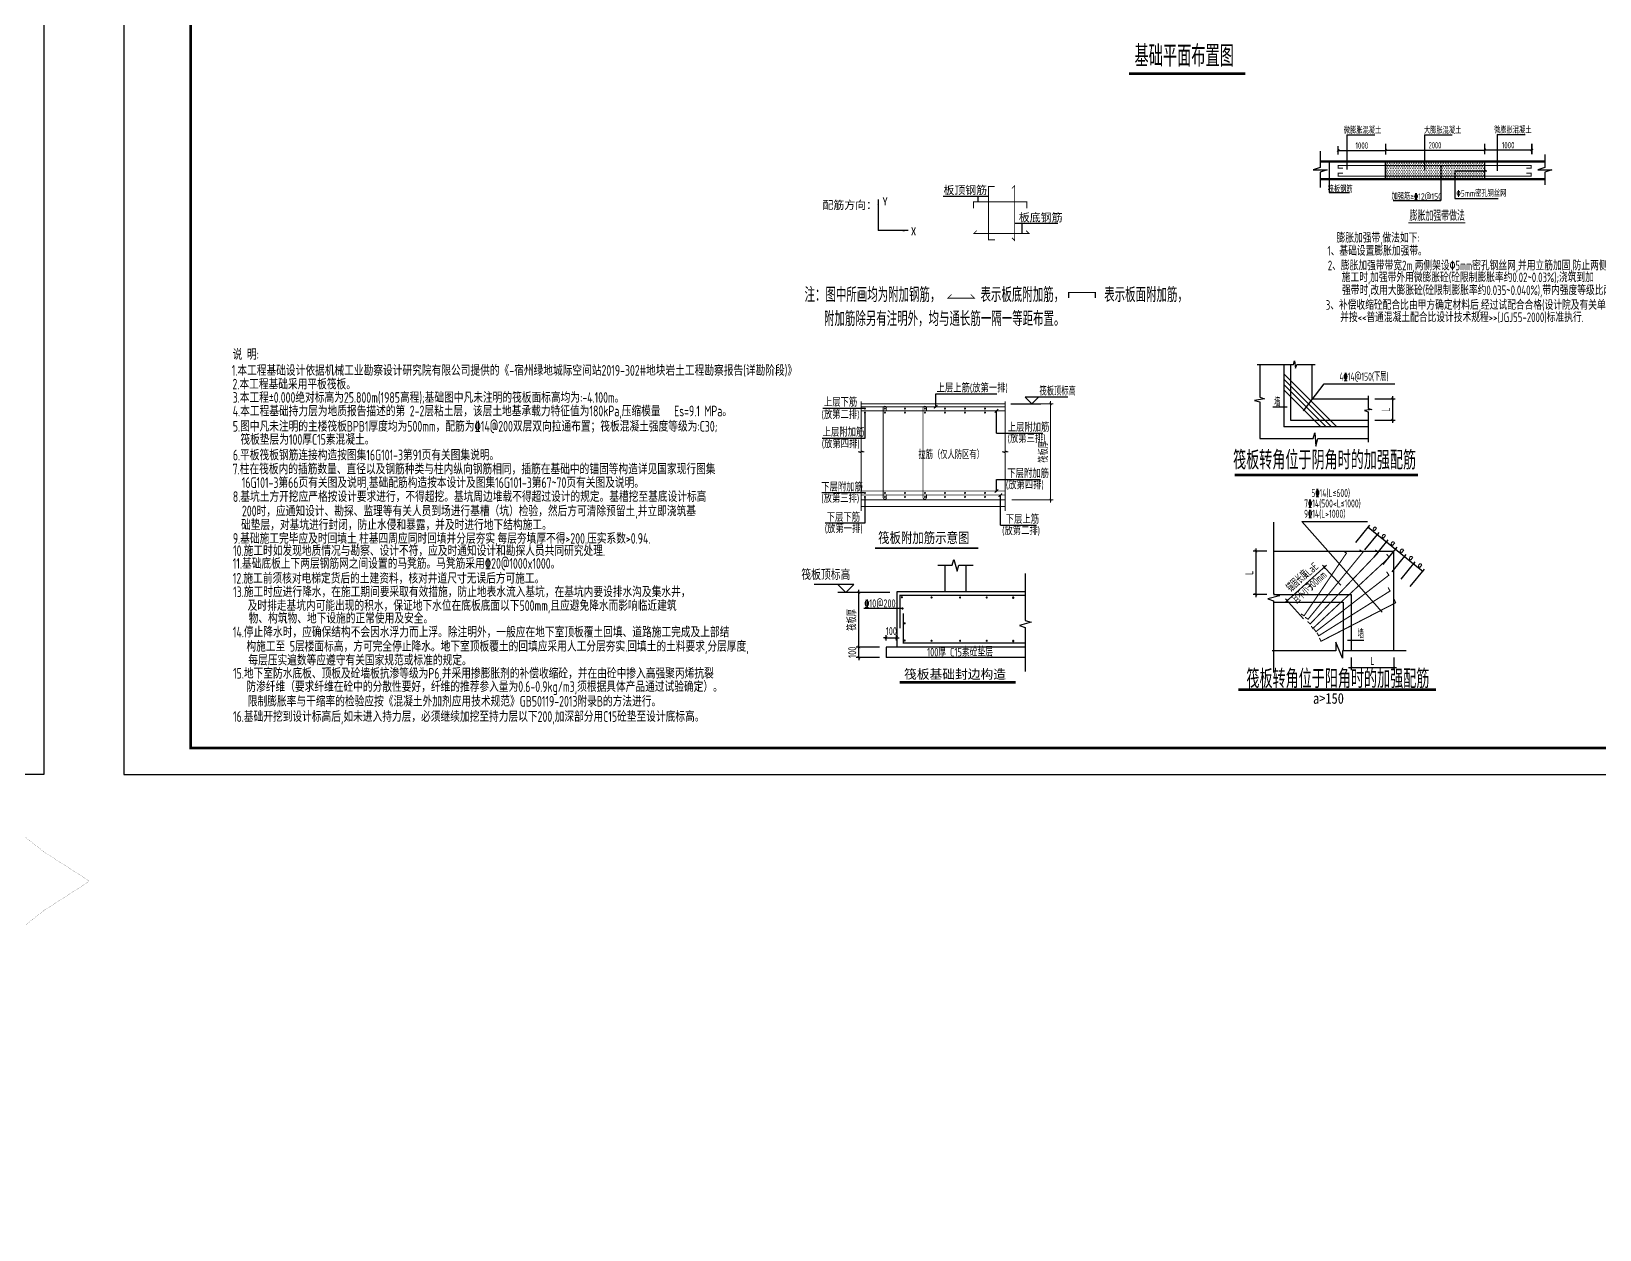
# Model space of a CAD drawing. Extents: x -1058961 to 23600, y -449123 to 2751847.
# Drawn here: x -550172 to -491385, y -29371 to 15528 of the extents above; entities that cross this region are included whole.
import ezdxf
from ezdxf.enums import TextEntityAlignment as Align

# ---------------------------------------------------------------- set-up
doc = ezdxf.new("R2010")
doc.units = 0
doc.header["$LTSCALE"] = 1000
for name, pattern in [('__DASH', [0.35, 0.25, -0.1]), ('DASHED2', [0.375, 0.25, -0.125]), ('ExampleIndex0$0${ Cable   Tele }', [0])]:
    doc.linetypes.add(name, pattern=pattern)
doc.layers.get('0').update_dxf_attribs({"linetype": 'CONTINUOUS'})
doc.layers.get('DEFPOINTS').update_dxf_attribs({"linetype": 'CONTINUOUS'})
for name, color, linetype in [('-TK', 7, 'CONTINUOUS'), ('C-SHET-TTLB', 11, 'CONTINUOUS'), ('DIM', 2, 'CONTINUOUS'), ('DWALL', 255, 'DASHED2'), ('GJ', 5, 'CONTINUOUS'), ('GJS', 1, 'CONTINUOUS'), ('GRE', 3, 'CONTINUOUS'), ('PUB_DIM', 3, 'CONTINUOUS'), ('PUB_TEXT', 2, 'CONTINUOUS'), ('REIN', 6, 'CONTINUOUS'), ('S-FON-TEXT', 7, 'CONTINUOUS'), ('sectmarks', 213, 'CONTINUOUS'), ('S基础-筏板底筋-Raft_b_rein', 1, 'CONTINUOUS'), ('TEXT', 2, 'CONTINUOUS'), ('THIN', 7, 'CONTINUOUS'), ('WALL', 5, 'CONTINUOUS'), ('WALL_BR', 52, 'CONTINUOUS'), ('Z-BASE-DIM', 81, 'CONTINUOUS'), ('Z-DETAIL-TOPC', 7, 'CONTINUOUS'), ('尺寸线及数字', 43, 'CONTINUOUS'), ('支座钢筋', 1, 'CONTINUOUS'), ('详图1', 122, 'CONTINUOUS'), ('说明文字', 7, 'CONTINUOUS'), ('钢筋', 6, 'CONTINUOUS')]:
    doc.layers.add(name, color=color, linetype=linetype)
for name, color, linetype, lineweight in [('LVTRY', 1, 'CONTINUOUS', 13), ('图名', 7, 'CONTINUOUS', 25), ('填充', 251, 'CONTINUOUS', 5)]:
    doc.layers.add(name, color=color, linetype=linetype, lineweight=lineweight)
doc.layers.add('审图修改', color=2, linetype='CONTINUOUS', plot=False)
doc.styles.add('-宋体', font='', dxfattribs={"width": 0.7, "height": 300, "bigfont": '宋体.TTF'})
doc.styles.add('_HZTXT', font='txt.shx', dxfattribs={"width": 0.8, "bigfont": 'HZTXT.shx'})
doc.styles.add('HZ-H', font='simhei.ttf', dxfattribs={"width": 0.9})
doc.styles.add('Scadi-HZ', font='tssdeng.shx', dxfattribs={"width": 0.7, "height": 300, "bigfont": 'hztxt.shx'})
doc.styles.add('TSSD_DIMENSION', font='Tssdeng.shx', dxfattribs={"width": 0.7, "bigfont": 'tssdchn.shx'})
doc.styles.add('TSSD_REIN', font='tssdeng.shx', dxfattribs={"width": 0.7, "height": 300, "bigfont": 'tssdchn.shx'})
doc.styles.add('图名下的说明', font='tssdeng.shx', dxfattribs={"width": 0.75, "height": 550, "bigfont": 'tssdchn.shx'})
doc.styles.add('黑体', font='simhei.ttf')
doc.styles.get('-宋体').set_extended_font_data('SimSun')
doc.dimstyles.get("Standard").update_dxf_attribs({"dimtxt": 0.18, "dimasz": 0.18, "dimexe": 0.18, "dimexo": 0.0625, "dimgap": 0.09, "dimtad": 0, "dimtih": 1, "dimtoh": 1, "dimdec": 4, "dimzin": 0, "dimdsep": 46, "dimtxsty": 'Standard', "dimcen": 0.09, "dimadec": 0, "dimazin": 0, "dimtfac": 1, "dimtdec": 4, "dimtofl": 0, "dimtmove": 0, "dimatfit": 3, "dimfxl": 0, "dimtolj": 1, "dimtzin": 0, "dimarcsym": 0})
doc.dimstyles.new('SY1', dxfattribs={"dimtxt": 200, "dimasz": 100, "dimexe": 150, "dimexo": 200, "dimgap": 60, "dimtad": 1, "dimdec": 0, "dimzin": 0, "dimdsep": 46, "dimtxsty": '_HZTXT', "dimcen": 3, "dimclrt": 7, "dimadec": 0, "dimazin": 0, "dimtfac": 1, "dimtdec": 0, "dimtix": 1, "dimtmove": 0, "dimatfit": 3, "dimfxl": 0, "dimtolj": 1, "dimtzin": 0, "dimarcsym": 0})
doc.dimstyles.new('TSSD_100_100', dxfattribs={"dimtxt": 300, "dimasz": 100, "dimexe": 100, "dimexo": 250, "dimgap": 100, "dimtad": 1, "dimdec": 0, "dimzin": 0, "dimdsep": 46, "dimtxsty": 'TSSD_DIMENSION', "dimblk": 'ARCHTICK', "dimcen": 0, "dimdle": 100, "dimclrt": 7, "dimadec": 0, "dimazin": 0, "dimtfac": 1, "dimtdec": 0, "dimtix": 1, "dimtmove": 2, "dimatfit": 3, "dimldrblk": 'ARCHTICK', "dimfxl": 0, "dimtolj": 1, "dimtzin": 0, "dimarcsym": 0})
doc.dimstyles.new('TSSD_100_30', dxfattribs={"dimtxt": 300, "dimasz": 100, "dimexe": 100, "dimexo": 250, "dimgap": 100, "dimtad": 1, "dimdec": 0, "dimlfac": 0.333, "dimzin": 0, "dimdsep": 46, "dimtxsty": 'TSSD_DIMENSION', "dimblk": 'ARCHTICK', "dimcen": 0, "dimdle": 100, "dimclrt": 7, "dimadec": 0, "dimazin": 0, "dimtfac": 1, "dimtdec": 0, "dimtix": 1, "dimtmove": 2, "dimatfit": 3, "dimfxl": 0, "dimtolj": 1, "dimtzin": 0, "dimarcsym": 0})

# ---------------------------------------------------------------- blocks, each defined once
blk = doc.blocks.new('_ArchTick')
at = {"color": 0, "linetype": 'ByBlock', "const_width": 0.15}
blk.add_lwpolyline([(-0.5, -0.5), (0.5, 0.5)], dxfattribs=at)
blk = doc.blocks.new('*D584')
at = {"layer": 'DEFPOINTS', "color": 0}
for p in [(114823, -28153), (116531, -28153), (114823, -31753)]:
    blk.add_point(p, dxfattribs=at)
at = {"layer": 'DIM', "color": 0, "lineweight": -2}
for p, q in [((115073, -28153), (116631, -28153)), ((116531, -31853), (116531, -28053)), ((115073, -31753), (116631, -31753))]:
    blk.add_line(p, q, dxfattribs=at)
at = {"layer": 'DIM', "color": 0, "lineweight": -2, "xscale": 100, "yscale": 100, "zscale": 100}
for p, rotation in [((116531, -28153), 90), ((116531, -31753), 270)]:
    blk.add_blockref('_ArchTick', p, dxfattribs=dict(at, rotation=rotation))
at = {"layer": 'DIM', "color": 7, "insert": (116281, -29953), "char_height": 300, "attachment_point": 5, "rotation": 90, "style": 'TSSD_DIMENSION'}
blk.add_mtext('\\A1;筏板厚', dxfattribs=at)
blk = doc.blocks.new('*D637')
at = {"layer": 'DEFPOINTS', "color": 0}
for p in [(-519152, -5502), (-517736, -5502), (-518135, -7542)]:
    blk.add_point(p, dxfattribs=at)
at = {"layer": 'DIM', "color": 0, "lineweight": -2}
for p, q in [((-517986, -5502), (-519252, -5502)), ((-519152, -7642), (-519152, -5402)), ((-518385, -7542), (-519252, -7542))]:
    blk.add_line(p, q, dxfattribs=at)
at = {"layer": 'DIM', "color": 0, "lineweight": -2, "xscale": 100, "yscale": 100, "zscale": 100}
for p, rotation in [((-519152, -5502), 90), ((-519152, -7542), 270)]:
    blk.add_blockref('_ArchTick', p, dxfattribs=dict(at, rotation=rotation))
at = {"layer": 'DIM', "color": 7, "insert": (-519402, -6522), "char_height": 300, "attachment_point": 5, "rotation": 90, "style": 'TSSD_DIMENSION'}
blk.add_mtext('\\A1;筏板厚', dxfattribs=at)
blk = doc.blocks.new('*D638')
at = {"layer": 'DEFPOINTS', "color": 0}
for p in [(-518135, -7542), (-517736, -7196), (-517736, -7542)]:
    blk.add_point(p, dxfattribs=at)
at = {"layer": 'DIM', "color": 0, "lineweight": -2}
for p, q in [((-518135, -7196), (-518235, -7196)), ((-518135, -7292), (-518135, -7096)), ((-518135, -7196), (-517736, -7196)), ((-517736, -7292), (-517736, -7096)), ((-517736, -7196), (-517636, -7196))]:
    blk.add_line(p, q, dxfattribs=at)
at = {"layer": 'DIM', "color": 0, "lineweight": -2, "xscale": 100, "yscale": 100, "zscale": 100}
blk.add_blockref('_ArchTick', (-518135, -7196), dxfattribs=at)
at = {"layer": 'DIM', "color": 0, "lineweight": -2, "xscale": 100, "yscale": 100, "zscale": 100, "rotation": 180}
blk.add_blockref('_ArchTick', (-517736, -7196), dxfattribs=at)
at = {"layer": 'DIM', "color": 7, "insert": (-517935, -6946), "char_height": 300, "attachment_point": 5, "style": 'TSSD_DIMENSION'}
blk.add_mtext('\\A1;100', dxfattribs=at)
blk = doc.blocks.new('*D639')
at = {"layer": 'DEFPOINTS', "color": 0}
for p in [(-519152, -7542), (-518135, -7542), (-518135, -7931)]:
    blk.add_point(p, dxfattribs=at)
at = {"layer": 'DIM', "color": 0, "lineweight": -2}
for p, q in [((-518385, -7542), (-519252, -7542)), ((-519152, -7542), (-519152, -7442)), ((-519152, -7931), (-519152, -7542)), ((-518385, -7931), (-519252, -7931)), ((-519152, -7931), (-519152, -8031))]:
    blk.add_line(p, q, dxfattribs=at)
at = {"layer": 'DIM', "color": 0, "lineweight": -2, "xscale": 100, "yscale": 100, "zscale": 100}
for p, rotation in [((-519152, -7542), 270), ((-519152, -7931), 90)]:
    blk.add_blockref('_ArchTick', p, dxfattribs=dict(at, rotation=rotation))
at = {"layer": 'DIM', "color": 7, "insert": (-519402, -7736), "char_height": 300, "attachment_point": 5, "rotation": 90, "style": 'TSSD_DIMENSION'}
blk.add_mtext('\\A1;100', dxfattribs=at)
blk = doc.blocks.new('*D640')
at = {"color": 0, "lineweight": -2}
for p, q in [((-498821, -5001), (-498295, -4350)), ((-498482, -5276), (-497955, -4625)), ((-498358, -4428), (-498018, -4703))]:
    blk.add_line(p, q, dxfattribs=at)
at = {"layer": 'DEFPOINTS', "color": 0}
for p in [(-498018, -4703), (-498905, -5105), (-498565, -5380)]:
    blk.add_point(p, dxfattribs=at)
at = {"color": 0, "lineweight": -2, "xscale": 66.66667000390589, "yscale": 66.66667000390589, "zscale": 66.66667000390589}
for p, rotation in [((-498358, -4428), 141.0409580458454), ((-498018, -4703), 321.0409580458455)]:
    blk.add_blockref('_ArchTick', p, dxfattribs=dict(at, rotation=rotation))
at = {"color": 7, "insert": (-498100, -4456), "char_height": 200, "attachment_point": 5, "rotation": 321.04096, "style": '_HZTXT'}
blk.add_mtext('\\A1;a', dxfattribs=at)
blk = doc.blocks.new('ArchTick')
at = {"color": 0, "linetype": 'ByBlock', "lineweight": -2, "const_width": 0.075}
blk.add_lwpolyline([(-0.25, -0.25), (0.25, 0.25)], dxfattribs=at)
blk = doc.blocks.new('*D641')
at = {"color": 0, "lineweight": -2}
for p, q in [((-500521, -3627), (-499995, -2976)), ((-500181, -3902), (-499655, -3251)), ((-500058, -3054), (-499718, -3328))]:
    blk.add_line(p, q, dxfattribs=at)
at = {"layer": 'DEFPOINTS', "color": 0}
for p in [(-499718, -3328), (-500605, -3730), (-500265, -4005)]:
    blk.add_point(p, dxfattribs=at)
at = {"color": 0, "lineweight": -2, "xscale": 66.66667000390589, "yscale": 66.66667000390589, "zscale": 66.66667000390589}
for p, rotation in [((-500058, -3054), 141.0409580461524), ((-499718, -3328), 321.0409580461525)]:
    blk.add_blockref('_ArchTick', p, dxfattribs=dict(at, rotation=rotation))
at = {"color": 7, "insert": (-499800, -3082), "char_height": 200, "attachment_point": 5, "rotation": 321.04096, "style": '_HZTXT'}
blk.add_mtext('\\A1;a', dxfattribs=at)
blk = doc.blocks.new('*D642')
at = {"color": 0, "lineweight": -2}
for p, q in [((-499841, -4176), (-499315, -3526)), ((-499501, -4451), (-498975, -3800)), ((-499378, -3603), (-499038, -3878))]:
    blk.add_line(p, q, dxfattribs=at)
at = {"layer": 'DEFPOINTS', "color": 0}
for p in [(-499038, -3878), (-499925, -4280), (-499585, -4555)]:
    blk.add_point(p, dxfattribs=at)
at = {"color": 0, "lineweight": -2, "xscale": 66.66667000390589, "yscale": 66.66667000390589, "zscale": 66.66667000390589}
for p, rotation in [((-499378, -3603), 141.0409580456808), ((-499038, -3878), 321.0409580456808)]:
    blk.add_blockref('_ArchTick', p, dxfattribs=dict(at, rotation=rotation))
at = {"color": 7, "insert": (-499120, -3632), "char_height": 200, "attachment_point": 5, "rotation": 321.04096, "style": '_HZTXT'}
blk.add_mtext('\\A1;a', dxfattribs=at)
blk = doc.blocks.new('*D643')
at = {"color": 0, "lineweight": -2}
for p, q in [((-500181, -3902), (-499655, -3251)), ((-499841, -4176), (-499315, -3526)), ((-499718, -3328), (-499378, -3603))]:
    blk.add_line(p, q, dxfattribs=at)
at = {"layer": 'DEFPOINTS', "color": 0}
for p in [(-500265, -4005), (-499378, -3603), (-499925, -4280)]:
    blk.add_point(p, dxfattribs=at)
at = {"color": 0, "lineweight": -2, "xscale": 66.66667000390589, "yscale": 66.66667000390589, "zscale": 66.66667000390589}
for p, rotation in [((-499718, -3328), 141.0409580454909), ((-499378, -3603), 321.0409580454909)]:
    blk.add_blockref('_ArchTick', p, dxfattribs=dict(at, rotation=rotation))
at = {"color": 7, "insert": (-499460, -3357), "char_height": 200, "attachment_point": 5, "rotation": 321.04096, "style": '_HZTXT'}
blk.add_mtext('\\A1;a', dxfattribs=at)
blk = doc.blocks.new('*D644')
at = {"color": 0, "lineweight": -2}
for p, q in [((-499161, -4726), (-498635, -4075)), ((-498821, -5001), (-498295, -4350)), ((-498698, -4153), (-498358, -4428))]:
    blk.add_line(p, q, dxfattribs=at)
at = {"layer": 'DEFPOINTS', "color": 0}
for p in [(-498358, -4428), (-499245, -4830), (-498905, -5105)]:
    blk.add_point(p, dxfattribs=at)
at = {"color": 0, "lineweight": -2, "xscale": 66.66667000390589, "yscale": 66.66667000390589, "zscale": 66.66667000390589}
for p, rotation in [((-498698, -4153), 141.040958045703), ((-498358, -4428), 321.040958045703)]:
    blk.add_blockref('_ArchTick', p, dxfattribs=dict(at, rotation=rotation))
at = {"color": 7, "insert": (-498440, -4182), "char_height": 200, "attachment_point": 5, "rotation": 321.04096, "style": '_HZTXT'}
blk.add_mtext('\\A1;a', dxfattribs=at)
blk = doc.blocks.new('*D645')
at = {"color": 0, "lineweight": -2}
for p, q in [((-499501, -4451), (-498975, -3800)), ((-499161, -4726), (-498635, -4075)), ((-499038, -3878), (-498698, -4153))]:
    blk.add_line(p, q, dxfattribs=at)
at = {"layer": 'DEFPOINTS', "color": 0}
for p in [(-499585, -4555), (-498698, -4153), (-499245, -4830)]:
    blk.add_point(p, dxfattribs=at)
at = {"color": 0, "lineweight": -2, "xscale": 66.66667000390589, "yscale": 66.66667000390589, "zscale": 66.66667000390589}
for p, rotation in [((-499038, -3878), 141.0409580460101), ((-498698, -4153), 321.0409580460101)]:
    blk.add_blockref('_ArchTick', p, dxfattribs=dict(at, rotation=rotation))
at = {"color": 7, "insert": (-498780, -3907), "char_height": 200, "attachment_point": 5, "rotation": 321.04096, "style": '_HZTXT'}
blk.add_mtext('\\A1;a', dxfattribs=at)
blk = doc.blocks.new('*D646')
at = {"layer": 'DEFPOINTS', "color": 0}
for p in [(-500699, -7681), (-499102, -7681), (-499102, -8309)]:
    blk.add_point(p, dxfattribs=at)
at = {"layer": 'DIM', "color": 0, "lineweight": -2}
for p, q in [((-500699, -7931), (-500699, -8409)), ((-499102, -7931), (-499102, -8409)), ((-500799, -8309), (-499002, -8309))]:
    blk.add_line(p, q, dxfattribs=at)
at = {"layer": 'DIM', "color": 0, "lineweight": -2, "xscale": 100, "yscale": 100, "zscale": 100, "rotation": 180}
blk.add_blockref('_ArchTick', (-500699, -8309), dxfattribs=at)
at = {"layer": 'DIM', "color": 0, "lineweight": -2, "xscale": 100, "yscale": 100, "zscale": 100}
blk.add_blockref('_ArchTick', (-499102, -8309), dxfattribs=at)
at = {"layer": 'DIM', "color": 7, "lineweight": -2, "insert": (-499901, -8059), "char_height": 300, "attachment_point": 5, "style": 'TSSD_DIMENSION'}
blk.add_mtext('\\A1;L', dxfattribs=at)
blk = doc.blocks.new('*D647')
at = {"layer": 'DEFPOINTS', "color": 0}
for p in [(-503605, -3946), (-504270, -5570), (-503605, -5570)]:
    blk.add_point(p, dxfattribs=at)
at = {"layer": 'DIM', "color": 0, "lineweight": -2}
for p, q in [((-503855, -3946), (-504370, -3946)), ((-504270, -3846), (-504270, -5670)), ((-503855, -5570), (-504370, -5570))]:
    blk.add_line(p, q, dxfattribs=at)
at = {"layer": 'DIM', "color": 0, "lineweight": -2, "xscale": 100, "yscale": 100, "zscale": 100}
for p, rotation in [((-504270, -3946), 90), ((-504270, -5570), 270)]:
    blk.add_blockref('_ArchTick', p, dxfattribs=dict(at, rotation=rotation))
at = {"layer": 'DIM', "color": 7, "lineweight": -2, "insert": (-504520, -4758), "char_height": 300, "attachment_point": 5, "rotation": 90, "style": 'TSSD_DIMENSION'}
blk.add_mtext('\\A1;L', dxfattribs=at)
blk = doc.blocks.new('*D648')
at = {"layer": 'DEFPOINTS', "color": 0}
for p in [(-500063, 1755), (-500063, 955, -1000), (-499155, 955)]:
    blk.add_point(p, dxfattribs=at)
at = {"layer": 'DIM', "color": 0, "lineweight": -2}
for p, q in [((-499155, 1855), (-499155, 855)), ((-499813, 1755), (-499055, 1755)), ((-499813, 955), (-499055, 955))]:
    blk.add_line(p, q, dxfattribs=at)
at = {"layer": 'DIM', "color": 0, "lineweight": -2, "xscale": 100, "yscale": 100, "zscale": 100}
for p, rotation in [((-499155, 1755), 90), ((-499155, 955), 270)]:
    blk.add_blockref('_ArchTick', p, dxfattribs=dict(at, rotation=rotation))
at = {"layer": 'DIM', "color": 7, "lineweight": -2, "insert": (-499405, 1355), "char_height": 300, "attachment_point": 5, "rotation": 90, "style": 'TSSD_DIMENSION'}
blk.add_mtext('\\A1;L', dxfattribs=at)
blk = doc.blocks.new('*D649')
at = {"layer": 'DEFPOINTS', "color": 0}
for p in [(-501703, -4542), (-500920, -5404), (-502315, -6672)]:
    blk.add_point(p, dxfattribs=at)
at = {"layer": 'DIM', "color": 0, "lineweight": -2}
for p, q in [((-503172, -5878), (-501629, -4475)), ((-501088, -5219), (-501770, -4468)), ((-502484, -6487), (-503166, -5736))]:
    blk.add_line(p, q, dxfattribs=at)
at = {"layer": 'DIM', "color": 0, "lineweight": -2, "xscale": 100, "yscale": 100, "zscale": 100}
for p, rotation in [((-501703, -4542), 42.26455593727036), ((-503098, -5810), 222.2645559372704)]:
    blk.add_blockref('_ArchTick', p, dxfattribs=dict(at, rotation=rotation))
at = {"layer": 'DIM', "color": 7, "lineweight": -2, "insert": (-502237, -4667), "char_height": 300, "attachment_point": 5, "rotation": 42.26456, "style": 'TSSD_DIMENSION'}
blk.add_mtext('\\A1;≥LaE', dxfattribs=at)
blk = doc.blocks.new('A1')
blk.add_lwpolyline([(0, 59400), (0, 0), (84100, 0), (84100, 59400)], close=True)
at = {"const_width": 100}
blk.add_lwpolyline([(2500, 58400), (2500, 1000), (83100, 1000), (83100, 58400)], close=True, dxfattribs=at)
blk = doc.blocks.new('20210311.19473397')
at = {"layer": 'GJ', "linetype": 'ExampleIndex0$0${ Cable   Tele }'}
for p, q in [((7858, 3930), (9473, 3930)), ((8135, 3548), (8135, 3930))]:
    blk.add_line(p, q, dxfattribs=at)
at = {"layer": 'GJ', "color": 2, "linetype": '__DASH', "const_width": 30}
for points in [[(7752, 3386), (7858, 3280), (7858, 5347), (7752, 5240)], [(6432, 3654), (6326, 3548), (8393, 3548), (8287, 3654)], [(5489, 1267), (5348, 1126), (6348, 1126), (6206, 1267)]]:
    blk.add_lwpolyline(points, dxfattribs=at)
at = {"layer": 'REIN'}
for p, q in [((5173, 4952), (6891, 4952)), ((6482, 4733), (6482, 4952))]:
    blk.add_line(p, q, dxfattribs=at)
at = {"layer": 'REIN', "const_width": 40}
for points in [[(7116, 3313), (6872, 3313), (6872, 5313), (7110, 5313)], [(6315, 4489), (6315, 4733), (8315, 4733), (8315, 4495)]]:
    blk.add_lwpolyline(points, dxfattribs=at)
at = {"layer": 'S基础-筏板底筋-Raft_b_rein', "color": 1, "const_width": 40}
blk.add_lwpolyline([(9879, 1133), (9879, 1333), (10879, 1333), (10879, 1133)], dxfattribs=at)
at = {"layer": 'PUB_TEXT', "linetype": 'Continuous', "style": '-宋体'}
for s, p in [('板顶钢筋', (5184, 5023)), ('配筋方向：', (650, 4466)), ('板底钢筋', (8011, 3997))]:
    blk.add_text(s, height=300, dxfattribs=at).set_placement(p)
for s, p in [('Y', (2895, 4909)), ('X', (3962, 3776))]:
    blk.add_text(s, height=300, dxfattribs=at).set_placement(p, align=Align.TOP_LEFT)
at = {"layer": 'S基础-筏板底筋-Raft_b_rein', "color": 0, "style": '图名下的说明', "width": 0.75}
for s, p in [('注：图中所画均为附加钢筋，      表示板底附加筋，      表示板面附加筋，', (-23, 978)), ('附加筋除另有注明外，均与通长筋一隔一等距布置。', (707, 78))]:
    blk.add_text(s, height=550, dxfattribs=at).set_placement(p)
at = {"layer": 'THIN'}
for points in [[(2742, 4826), (2742, 3657)], [(3856, 3657), (2742, 3657)]]:
    blk.add_leader(points, dimstyle='Standard', override={"dimasz": 200}, dxfattribs=at)
blk = doc.blocks.new('BW-5131013', base_point=(107950.9, -33864.5, 0))
at = {"layer": 'REIN', "const_width": 30}
for points in [[(109433.5, -28265.3), (114822.6, -28265.3)], [(109433.5, -28415.3), (114822.6, -28415.3)], [(109433.5, -31422.9), (114822.6, -31422.9)], [(109433.5, -31572.9), (114822.6, -31572.9)]]:
    blk.add_lwpolyline(points, dxfattribs=at)
for points in [[(109546, -28330.5, 1), (109591, -28330.5, 1)], [(109546, -28480.5, 1), (109591, -28480.5, 1)], [(110296, -28330.5, 1), (110341, -28330.5, 1)], [(110296, -28480.5, 1), (110341, -28480.5, 1)], [(111046, -28330.5, 1), (111091, -28330.5, 1)], [(111046, -28480.5, 1), (111091, -28480.5, 1)], [(111796, -28330.5, 1), (111841, -28330.5, 1)], [(111796, -28480.5, 1), (111841, -28480.5, 1)], [(112546, -28330.5, 1), (112591, -28330.5, 1)], [(112546, -28480.5, 1), (112591, -28480.5, 1)], [(113296, -28330.5, 1), (113341, -28330.5, 1)], [(113296, -28480.5, 1), (113341, -28480.5, 1)], [(114046, -28330.5, 1), (114091, -28330.5, 1)], [(114046, -28480.5, 1), (114091, -28480.5, 1)], [(109546, -31490.4, -1), (109591, -31490.4, -1)], [(109546, -31640.4, -1), (109591, -31640.4, -1)], [(110296, -31490.4, -1), (110341, -31490.4, -1)], [(110296, -31640.4, -1), (110341, -31640.4, -1)], [(111046, -31490.4, -1), (111091, -31490.4, -1)], [(111046, -31640.4, -1), (111091, -31640.4, -1)], [(111796, -31490.4, -1), (111841, -31490.4, -1)], [(111796, -31640.4, -1), (111841, -31640.4, -1)], [(112546, -31490.4, -1), (112591, -31490.4, -1)], [(112546, -31640.4, -1), (112591, -31640.4, -1)], [(113296, -31490.4, -1), (113341, -31490.4, -1)], [(113296, -31640.4, -1), (113341, -31640.4, -1)], [(114046, -31490.4, -1), (114091, -31490.4, -1)], [(114046, -31640.4, -1), (114091, -31640.4, -1)]]:
    blk.add_lwpolyline(points, format="xyb", close=True, dxfattribs=at)
for points in [[(110383.5, -28428), (110383.5, -28308, 1), (110253.5, -28308), (110253.5, -31662.9, 1), (110383.5, -31662.9), (110383.5, -31542.9)], [(111878.2, -28428), (111878.2, -28308, 1), (111748.2, -28308), (111748.2, -31662.9, 1), (111878.2, -31662.9), (111878.2, -31542.9)]]:
    blk.add_lwpolyline(points, format="xyb", dxfattribs=at)
at = {"layer": 'sectmarks'}
for p, q in [((112224.8, -27782.3), (114520.6, -27782.3)), ((112224.8, -28265.3), (112224.8, -27782.3)), ((109568.5, -28330.5), (107996.6, -28330.5)), ((109568.5, -28480.5), (109568.5, -29453.8)), ((114502.5, -29253.6), (114502.5, -28415.3)), ((114502.5, -29253.6), (116243, -29253.6)), ((109568.5, -29453.8), (107966.1, -29453.8)), ((114502.5, -30983.4), (116156.2, -30983.4)), ((114502.5, -31425.1), (114502.5, -30983.4)), ((109546.3, -31486.7), (107950.9, -31486.7)), ((109568.5, -31640.4), (109568.5, -32625.6)), ((114648.7, -32700.2), (114648.7, -31575.1)), ((109568.5, -32625.6), (108081.9, -32625.6)), ((114648.7, -32700.2), (116002, -32700.2))]:
    blk.add_line(p, q, dxfattribs=at)
at = {"layer": 'sectmarks', "const_width": 45}
for points in [[(112290.9, -28204.9), (112158.6, -28325.7)], [(114568.7, -28354.9), (114436.4, -28475.7)], [(114568.7, -31361.2), (114436.4, -31482)], [(114714.9, -31513.4), (114582.6, -31634.3)]]:
    blk.add_lwpolyline(points, dxfattribs=at)
at = {"layer": 'TEXT', "color": 2, "const_width": 0.45}
blk.add_lwpolyline([(110253.5, -30209.4), (113613.7, -30209.4)], dxfattribs=at)
at = {"layer": 'WALL_BR', "color": 0, "lineweight": 5}
for p, q in [((109433.5, -28152.8), (114822.6, -28152.8)), ((109433.5, -31752.8), (114822.6, -31752.8)), ((109433.5, -32002.8), (114822.6, -32002.8))]:
    blk.add_line(p, q, dxfattribs=at)
for points in [[(109433.5, -28068.4), (109433.5, -29913.4), (109546, -29952.8), (109321, -29952.8), (109433.5, -29992.2), (109433.5, -32159)], [(114822.6, -32159), (114822.6, -29992.2), (114710.1, -29952.8), (114935.1, -29952.8), (114822.6, -29913.4), (114822.6, -28068.4)]]:
    blk.add_lwpolyline(points, dxfattribs=at)
at = {"layer": 'Z-BASE-DIM'}
blk.add_line((115035.8, -28152.8), (116165.8, -28152.8), dxfattribs=at)
blk.add_lwpolyline([(117176.2, -27902.8), (115574.3, -27902.8), (115824.3, -28152.8), (116074.3, -27902.8)], dxfattribs=at)
at = {"layer": 'Z-DETAIL-TOPC', "color": 6, "const_width": 60}
blk.add_lwpolyline([(109953.8, -33556.8), (113823.5, -33556.8)], dxfattribs=at)
at = {"layer": 'TEXT', "ltscale": 99, "style": 'TSSD_REIN', "width": 0.8}
for s, p in [('上层上筋(放第一排)', (112257, -27721.8)), ('上层下筋', (108033.5, -28253.6)), ('(放第二排)', (107944.8, -28715.4)), ('上层附加筋', (107988.5, -29377.3)), ('上层附加筋', (114924.5, -29193)), ('(放第三排)', (114920, -29612.2)), ('(放第四排)', (107954.3, -29811.3)), ('下层附加筋', (107933, -31434.4)), ('(放第四排)', (114854.5, -31347.4)), ('下层附加筋', (114907.6, -30922.9)), ('(放第三排)', (107936.6, -31856.7)), ('下层下筋', (108139.5, -32565.1)), ('下层上筋', (114851.1, -32639.7)), ('(放第一排)', (108066.9, -32989.4)), ('(放第二排)', (114713.6, -33068.8))]:
    blk.add_text(s, height=300, dxfattribs=at).set_placement(p)
at = {"layer": 'TEXT', "style": 'TSSD_REIN', "width": 0.7}
blk.add_text('筏板顶标高', height=300, dxfattribs=at).set_placement((116111.7, -27836.6))
blk.add_text('拉筋（仅人防区有）', height=300, dxfattribs=at).set_placement((112802.8, -30029.2), align=Align.MIDDLE)
at = {"layer": '图名', "color": 3, "style": '黑体', "width": 0.8}
blk.add_text('筏板附加筋示意图', height=392.09, dxfattribs=at).set_placement((110063.4, -33367.8))
at = {"layer": 'DIM'}
dim = blk.add_linear_dim(base=(116530.9, -28152.8), p1=(114822.6, -31752.8), p2=(114822.6, -28152.8), angle=90, text='筏板厚', dimstyle='TSSD_100_30', dxfattribs=at)
dim.commit()
dim.dimension.update_dxf_attribs({"geometry": '*D584', "text_midpoint": (116280.9, -29952.8)})

msp = doc.modelspace()

# ---------------------------------------------------------------- hatches: boundary and pattern name
h = msp.add_hatch()
h.set_pattern_fill('DOTS', color=2, scale=40, style=0)
h.set_pattern_definition([(0, (-1086574.696, -173563.483), (31.75, 63.5), [0, -63.5])])
h.paths.add_polyline_path([(-499412.54, 10681.5), (-495700.54, 10681.5), (-495700.54, 9974.61), (-499412.54, 9974.61)])

# ---------------------------------------------------------------- linework, layer by layer
for p, q in [((-501863.68, 10678.61), (-493443.59, 10678.61)), ((-499412.54, 10678.61), (-499412.54, 9974.61)), ((-495700.54, 10689.89), (-495700.54, 9985.89)), ((-501863.68, 9974.61), (-493443.59, 9974.61)), ((-502177.87, 3047.38), (-502177.87, 1754.71)), ((-502480.63, 1307.82), (-501715.61, 2316.93)), ((-501715.61, 2316.93), (-499062.75, 2316.93)), ((-503092.97, 1447.7), (-503632.97, 1447.7)), ((-502177.87, 1754.71, -1000), (-500062.91, 1754.71, -1000)), ((-502977.87, 954.71, -1000), (-500062.91, 954.71, -1000)), ((-502543.98, -2838.28), (-500083.23, -2838.28)), ((-499530.68, -6236.21), (-502543.98, -2838.28)), ((-503604.72, -3945.61), (-499102.45, -3945.61)), ((-499102.45, -7680.94, -1000), (-499102.45, -3945.61, -1000)), ((-500836.98, -7283.14), (-500225.08, -7283.14))]:
    msp.add_line(p, q)
at = {"linetype": 'Continuous'}
for p, q in [((-503227.87, 3047.38), (-503227.87, 704.71)), ((-502977.87, 3047.38), (-502977.87, 954.71)), ((-500062.91, 704.71, -1000), (-503227.87, 704.71, -1000)), ((-503615.52, -5569.82), (-500698.94, -5569.82)), ((-503604.72, -5858.57), (-500999.61, -5858.57)), ((-500999.61, -5858.57), (-500999.52, -7298.38)), ((-500698.94, -5569.82), (-500698.94, -7680.94)), ((-500999.52, -7298.38), (-500999.59, -7680.94))]:
    msp.add_line(p, q, dxfattribs=at)
msp.add_lwpolyline([(-499412.54, 10681.5), (-495700.54, 10681.5), (-495700.54, 9974.61), (-499412.54, 9974.61)], close=True)
at = {"layer": 'C-SHET-TTLB'}
msp.add_lwpolyline([(-549702.31, 47080.13), (-549702.31, -12319.87), (-654802.31, -12319.87), (-654802.31, 47080.13)], close=True, dxfattribs=at)
at = {"layer": 'DIM'}
for p, q in [((-504220.1, 3047.38), (-502865.53, 3047.38)), ((-504124.19, 3046.96), (-504124.19, 1822.38)), ((-502865.53, 3047.38), (-502822.9, 3185.81)), ((-502822.9, 3185.81), (-502790.93, 2908.95)), ((-502790.93, 2908.95), (-502737.64, 3047.38)), ((-502737.64, 3047.38), (-502044.93, 3047.38)), ((-504124.19, 1822.38), (-503953.67, 1758.49)), ((-500062.91, 1865.82), (-500062.91, 1396.91)), ((-503953.67, 1758.49), (-504326.67, 1694.6)), ((-504326.67, 1694.6), (-504124.19, 1652.01)), ((-504124.19, 1652.01), (-504124.19, 267.7)), ((-499924.48, 1354.28), (-500201.34, 1322.31)), ((-500201.34, 1322.31), (-500062.91, 1269.03)), ((-500062.91, 1396.91), (-499924.48, 1354.28)), ((-500062.91, 1269.03), (-500062.91, 139.92)), ((-504124.19, 267.7), (-502120.97, 267.7)), ((-502120.97, 267.7), (-502057.03, 480.67)), ((-502057.03, 480.67), (-502025.05, -19.81)), ((-502025.05, -19.81), (-501950.45, 267.7)), ((-501950.45, 267.7), (-500064.15, 267.7)), ((-503604.72, -2859.89), (-503604.72, -5546.71)), ((-503384.72, -5616.71), (-503824.72, -5736.71)), ((-503824.72, -5736.71), (-503604.72, -5806.71)), ((-503604.72, -5546.71), (-503384.72, -5616.71)), ((-503604.72, -5806.71), (-503604.72, -8493.52)), ((-501273.41, -7362.63), (-501273.41, -7680.94)), ((-501023.6, -7953.77), (-501273.41, -7362.63)), ((-501273.41, -7680.94), (-503658, -7680.94)), ((-498639.02, -7680.94), (-501023.6, -7680.94)), ((-501023.6, -7680.94), (-501023.6, -7953.77))]:
    msp.add_line(p, q, dxfattribs=at)
at = {"layer": 'DWALL', "color": 2, "linetype": 'Continuous'}
for p, q in [((-512915.79, -5475.69), (-517735.68, -5475.69)), ((-517735.68, -5475.69), (-517735.68, -7542.05)), ((-517735.68, -5475.69), (-517735.68, -7542.05)), ((-518135.2, -7542.05), (-518135.2, -7930.59)), ((-512915.79, -7542.05), (-518135.2, -7542.05)), ((-512915.79, -7930.59), (-518135.2, -7930.59))]:
    msp.add_line(p, q, dxfattribs=at)
at = {"layer": 'GJS', "const_width": 48}
for points in [[(-512915.79, -5608.11), (-517606.29, -5608.11), (-517606.29, -6839.15)], [(-517488.3, -6274.91), (-517488.3, -7390.99), (-512915.79, -7390.99)]]:
    msp.add_lwpolyline(points, dxfattribs=at)
at = {"layer": 'GRE'}
for points in [[(-501863.68, 11045.49), (-501863.68, 10422.5), (-502127.68, 10334.5), (-501599.68, 10334.5), (-501863.68, 10246.5), (-501863.68, 9674.75)], [(-493443.59, 10915.58), (-493443.59, 10426.38), (-493707.59, 10338.38), (-493179.59, 10338.38), (-493443.59, 10250.38), (-493443.59, 9778.28)]]:
    msp.add_lwpolyline(points, dxfattribs=at)
at = {"layer": 'LVTRY', "const_width": 100}
for points in [[(-505070.67, -1098.66), (-498192.82, -1098.66)], [(-517619.35, -8869.17), (-513280.57, -8869.17)], [(-504931.52, -9135.38), (-497514.24, -9135.38)]]:
    msp.add_lwpolyline(points, dxfattribs=at)
at = {"layer": 'PUB_DIM'}
for p, q in [((-515912.14, -5475.69), (-515912.14, -4477.61)), ((-515148.02, -4477.61), (-515148.02, -5475.69))]:
    msp.add_line(p, q, dxfattribs=at)
at = {"layer": 'PUB_TEXT', "color": 7, "const_width": 100}
msp.add_lwpolyline([(-509029.49, 13947.13), (-504666.3, 13947.13)], dxfattribs=at)
at = {"layer": 'S-FON-TEXT', "const_width": 40}
msp.add_lwpolyline([(-498555.06, 8355.18), (-496418.91, 8355.18)], dxfattribs=at)
at = {"layer": 'THIN'}
for p, q in [((-519943.61, -5202.07), (-520832.08, -5202.07)), ((-519643.61, -5502.07), (-519943.61, -5202.07)), ((-519343.61, -5202.07), (-519943.61, -5202.07)), ((-519643.61, -5502.07), (-519343.61, -5202.07)), ((-519251.95, -5502.07), (-519943.61, -5502.07)), ((-517517.5, -6097.63), (-518963.1, -6097.63))]:
    msp.add_line(p, q, dxfattribs=at)
for points in [[(-516192.14, -4477.61), (-515660.08, -4477.61), (-515590.08, -4257.61), (-515470.08, -4697.61), (-515400.08, -4477.61), (-514868.02, -4477.61)], [(-512915.79, -4788.62), (-512915.79, -6545.37), (-512695.79, -6615.37), (-513135.79, -6735.37), (-512915.79, -6805.37), (-512915.79, -8459.3)]]:
    msp.add_lwpolyline(points, dxfattribs=at)
at = {"layer": 'WALL', "color": 7}
for p, q in [((-501187.14, 10914.22), (-501187.14, 11228.63)), ((-500857.59, 11654.63), (-499812.22, 11654.63)), ((-500857.59, 11654.63), (-500857.59, 10346.92)), ((-499412.54, 11308.14), (-499412.54, 10916.65)), ((-497952.01, 11654.63), (-496906.64, 11654.63)), ((-497952.01, 11654.63), (-497952.01, 10322.95)), ((-495700.54, 11319.41), (-495700.54, 10927.93)), ((-495225.18, 11665.91), (-494179.81, 11665.91)), ((-495225.18, 11665.91), (-495225.18, 10298.83)), ((-493925.94, 10925.5), (-493925.94, 11319.41)), ((-493925.94, 11319.41), (-493925.94, 10927.93)), ((-501519.53, 10629.66), (-501519.53, 9492.55)), ((-501187.14, 11068.33), (-499412.54, 11068.33)), ((-499412.54, 11079.6), (-495700.54, 11079.6)), ((-493925.94, 11079.6), (-495700.54, 11079.6)), ((-497339.6, 10506.9), (-497339.6, 9195.22)), ((-495615.2, 10285.96), (-496817.4, 10285.96)), ((-496817.4, 10285.96), (-496817.4, 9268.44)), ((-501519.53, 9492.55), (-500758.61, 9492.55)), ((-499124.71, 9195.22), (-497339.6, 9195.22)), ((-496817.4, 9268.44), (-495185.91, 9268.44))]:
    msp.add_line(p, q, dxfattribs=at)
at = {"layer": 'WALL', "color": 7, "const_width": 39.6}
for points in [[(-501231.14, 11024.33), (-501143.14, 11112.33)], [(-499456.54, 11035.6), (-499368.54, 11123.6)], [(-495744.54, 11046.88), (-495656.54, 11134.88)], [(-493969.94, 11035.6), (-493881.94, 11123.6)]]:
    msp.add_lwpolyline(points, dxfattribs=at)
at = {"layer": 'WALL', "const_width": 39.75}
for points in [[(-517538.31, -5694.69, -1), (-517538.31, -5654.44, -1)], [(-516428.01, -5704.62, -1), (-516428.01, -5664.37, -1)], [(-515359.6, -5704.62, -1), (-515359.6, -5664.37, -1)], [(-514359.6, -5704.62, -1), (-514359.6, -5664.37, -1)], [(-513367.81, -5720.74, -1), (-513367.81, -5680.49, -1)], [(-513366.99, -5703.22, -1), (-513366.99, -5662.97, -1)], [(-517497.38, -6097.63, -1), (-517537.63, -6097.63, -1)], [(-517414.84, -6651.98, -1), (-517455.09, -6651.98, -1)], [(-517414.84, -7297.72, -1), (-517455.09, -7297.72, -1)], [(-516428.01, -7327.36, -1), (-516428.01, -7287.11, -1)], [(-515359.6, -7327.36, -1), (-515359.6, -7287.11, -1)], [(-514359.6, -7327.36, -1), (-514359.6, -7287.11, -1)], [(-513367.81, -7343.48, -1), (-513367.81, -7303.23, -1)], [(-513366.99, -7325.96, -1), (-513366.99, -7285.71, -1)]]:
    msp.add_lwpolyline(points, format="xyb", close=True, dxfattribs=at)
at = {"layer": '审图修改', "const_width": 5}
msp.add_lwpolyline([(-437864.62, -309992.02, -0.57735027), (-474574.27, -309992.02, -0.57735027), (-511283.92, -309992.02, -0.57735027), (-547993.57, -309992.02, -0.57735027), (-547993.57, -273282.37, -0.57735027), (-547993.57, -236572.72, -0.57735027), (-547993.57, -199863.07, -0.57735027), (-547993.57, -163153.42, -0.57735027), (-547993.57, -126443.77, -0.57735027), (-547993.57, -89734.12, -0.57735027), (-547993.57, -53024.47, -0.57735027), (-547993.57, -16314.83, -0.57735027), (-547993.57, 20394.82, -0.57735027), (-547993.57, 57104.47, -0.57735027), (-547993.57, 57104.47, -0.57735027)], format="xyb", dxfattribs=at)
at = {"layer": '尺寸线及数字', "const_width": 39.6}
msp.add_lwpolyline([(-495744.54, 10253.23), (-495656.54, 10341.23)], dxfattribs=at)
at = {"layer": '支座钢筋', "const_width": 39.6}
for points in [[(-493443.59, 10629.66), (-501863.68, 10629.66)], [(-493443.59, 10017.13), (-501863.68, 10017.13)], [(-501005.85, 10401.3), (-501181.85, 10401.3), (-501181.85, 10506.9), (-493954.59, 10506.9), (-493954.59, 10401.3), (-494130.59, 10401.3)], [(-501005.85, 10209.82), (-501181.85, 10209.82), (-501181.85, 10104.23), (-493954.59, 10104.23), (-493954.59, 10209.82), (-494130.59, 10209.82)]]:
    msp.add_lwpolyline(points, dxfattribs=at)
at = {"layer": '钢筋', "const_width": 45}
for points in [[(-503227.87, 2704.71), (-501227.87, 704.71)], [(-503227.87, 2504.71), (-501427.87, 704.71)], [(-503227.87, 2304.71), (-501627.87, 704.71)], [(-503227.87, 2104.71), (-501827.87, 704.71)]]:
    msp.add_lwpolyline(points, dxfattribs=at)
at = {"layer": '钢筋', "linetype": 'ByBlock', "const_width": 40}
for points in [[(-501004.8, -3939.06), (-500873.68, -4020.72), (-502463.15, -6368.4), (-502581.15, -6300.79)], [(-500382.37, -3896.88), (-500256.68, -3986.66), (-502314.15, -6499.4), (-502427.64, -6424.47)], [(-499794, -3895.7), (-499683.38, -4003.5), (-502233.75, -6674.9), (-502334.57, -6583.62)], [(-499370.57, -4060.32), (-499269.75, -4177.35), (-502135.39, -6844.91), (-502196.88, -6754.65)], [(-499371.11, -4720.21), (-499284.77, -4848.29), (-502019.23, -6963.77), (-502099.33, -6853.87)], [(-499315.9, -5307.39), (-499241.81, -5442.92), (-501914.57, -7119.29), (-501984.14, -7002.44)], [(-499093.4, -5742.06), (-499031, -5883.36), (-501827.6, -7324.54), (-501887.07, -7202.24)]]:
    msp.add_lwpolyline(points, dxfattribs=at)

# ---------------------------------------------------------------- block references
at = {"layer": '-TK'}
msp.add_blockref('A1', (-546702.31, -12319.87), dxfattribs=at)
at = {"layer": 'PUB_DIM', "color": 0}
msp.add_blockref('20210311.19473397', (-521167, 4406.18), dxfattribs=at)
at = {"layer": '填充'}
msp.add_blockref('BW-5131013', (-520545.23, -4139.52, 0), dxfattribs=at)

# ---------------------------------------------------------------- texts
at = {"layer": 'PUB_TEXT', "color": 7, "style": 'TSSD_REIN', "width": 0.7}
msp.add_text('基础平面布置图', height=800, dxfattribs=at).set_placement((-508819.91, 14207.13))
at = {"layer": 'PUB_TEXT', "style": 'Scadi-HZ', "width": 0.7}
for s, p in [('筏板转角位于阴角时的加强配筋', (-505125.34, -887.6)), ('筏板转角位于阳角时的加强配筋', (-504626.8, -9083.55))]:
    msp.add_text(s, height=700, dxfattribs=at).set_placement(p)
at = {"layer": 'S-FON-TEXT', "style": 'TSSD_REIN', "width": 0.739318}
msp.add_text('膨胀加强带做法 ', height=400, dxfattribs=at).set_placement((-498511.13, 8425.4), (-496292.01, 8425.4), align=Align.FIT)
at = {"layer": 'S-FON-TEXT', "style": 'TSSD_REIN', "width": 0.7}
for s, p in [('膨胀加强带,做法如下: ', (-501246.18, 7610.1)), ('1、基础设置膨胀加强带。', (-501587.91, 7124.75)), (' 2、膨胀加强带带宽2m,两侧架设\x825mm密孔钢丝网,并用立筋加固,防止两侧砼流入加强带内. ', (-501728.1, 6576.13, -220000)), ('施工时,加强带外用微膨胀砼(砼限制膨胀率约0.02~0.03%%%);浇筑到加', (-501051.17, 6130.78)), ('强带时,改用大膨胀砼(砼限制膨胀率约0.035~0.040%%%),带内强度等级比两侧高5MPa.', (-501042.25, 5647.6)), ('3、补偿收缩砼配合比由甲方确定材料后,经过试配合合格(设计院及有关单位确认)后方可使用,', (-501653.29, 5095.79)), ('并按<<普通混凝土配合比设计技术规程>>(JGJ55-2000)标准执行.', (-501111.49, 4635.34))]:
    msp.add_text(s, height=360, dxfattribs=at).set_placement(p)
at = {"layer": 'TEXT', "color": 3, "style": 'TSSD_DIMENSION', "width": 0.7}
for s, p in [('说 明:', (-542625.68, 3224.43)), ('说 明:', (-542625.68, 3224.43)), ('1.本工程基础设计依据机械工业勘察设计研究院有限公司提供的《-宿州绿地城际空间站2019-302#地块岩土工程勘察报告(详勘阶段)》', (-542662.04, 2624.19)), ('2.本工程基础采用平板筏板。', (-542633.72, 2109.67)), ('4.本工程基础持力层为地质报告描述的第 2-2层粘土层，该层土地基承载力特征值为180kPa,压缩模量   Es=9.1 MPa。', (-542624.75, 1103.85)), ('6.平板筏板钢筋连接构造按图集16G101-3第91页有关图集说明。', (-542619.64, -545.02)), ('7.柱在筏板内的插筋数量、直径以及钢筋种类与柱内纵向钢筋相同，插筋在基础中的锚固等构造详见国家现行图集', (-542627.76, -1069.37)), ('16G101-3第66页有关图及说明,基础配筋构造按本设计及图集16G101-3第67~70页有关图及说明。', (-542284.24, -1578.89)), ('8.基坑土方开挖应严格按设计要求进行，不得超挖。基坑周边堆载不得超过设计的规定。基槽挖至基底设计标高', (-542619.89, -2104.21)), ('200时，应通知设计、勘探、监理等有关人员到场进行基槽（坑）检验，然后方可清除预留土,并立即浇筑基', (-542278.45, -2644.36)), ('础垫层，对基坑进行封闭，防止水侵和暴露，并及时进行地下结构施工。', (-542312.38, -3161.08)), ('9.基础施工完毕应及时回填土,柱基四周应同时回填并分层夯实,每层夯填厚不得>200.压实系数>0.94.', (-542619.89, -3672.62)), ('10.施工时如发现地质情况与勘察、设计不符，应及时通知设计和勘探人员共同研究处理.', (-542611.24, -4130.91)), ('11.基础底板上下两层钢筋网之间设置的马凳筋。马凳筋采用%%13220@1000x1000。', (-542622.31, -4610.59)), ('12.施工前须核对电梯定货后的土建资料，核对井道尺寸无误后方可施工。', (-542621.27, -5165.63)), ('13.施工时应进行降水，在施工期间要采取有效措施，防止地表水流入基坑，在基坑内要设排水沟及集水井，', (-542608.63, -5672.29)), ('及时排走基坑内可能出现的积水，保证地下水位在底板底面以下500mm,且应避免降水而影响临近建筑', (-542064.27, -6186.91)), ('物、构筑物、地下设施的正常使用及安全。', (-542026.36, -6661.18)), ('14.停止降水时，应确保结构不会因水浮力而上浮。除注明外，一般应在地下室顶板覆土回填、道路施工完成及上部结', (-542618.88, -7180.14)), ('构施工至 5层楼面标高，方可完全停止降水。地下室顶板覆土的回填应采用人工分层夯实.回填土的土料要求,分层厚度,', (-542109.81, -7714.29)), ('每层压实遍数等应遵守有关国家规范或标准的规定。', (-542037.99, -8233.26)), ('15.地下室防水底板、顶板及砼墙板抗渗等级为P6,并采用掺膨胀剂的补偿收缩砼，并在由砼中掺入高强聚丙烯抗裂', (-542612.49, -8725.65)), ('防渗纤维（要求纤维在砼中的分散性要好，纤维的推荐参入量为0.6-0.9kg/m3,须根据具体产品通过试验确定）。', (-542112.54, -9224.06)), ('限制膨胀率与干缩率的检验应按《混凝土外加剂应用技术规范》GB50119-2013附录B的方法进行。', (-542058.37, -9773.73))]:
    msp.add_text(s, height=400, dxfattribs=at).set_placement(p)
at = {"layer": 'TEXT', "style": 'TSSD_REIN', "width": 0.6}
for s, rotation, p in [('4%%13214@150(下层)', 360, (-501139.02, 2438.52)), ('墙', 360, (-503593.9, 1476.97)), ('5%%13214(L≤600)', 360, (-502191.34, -1918.43)), ('7%%13214(500<L≤1000)', 360, (-502459.89, -2311.63)), ('9%%13214(L>1000)', 360, (-502466.79, -2696.58)), ('锚固长度', 42.2645559, (-502949.61, -5504.11)), ('且不小于', 42.2645559, (-502729.96, -5946.35)), ('300mm', 42.2645559, (-502197, -5435.83)), ('墙', 360, (-500455.91, -7208.86))]:
    msp.add_text(s, height=300, rotation=rotation, dxfattribs=at).set_placement(p)
at = {"layer": 'TEXT', "color": 1, "style": 'TSSD_DIMENSION', "width": 0.7}
for s, height, p in [('3.本工程%%P0.000绝对标高为25.800m(1985高程);基础图中凡未注明的筏板面标高均为:-4.100m。', 400, (-542627.5, 1609.15)), ('%%13210@200', 300, (-518944.56, -6056.82)), ('16.基础开挖到设计标高后,如未进入持力层，必须继续加挖至持力层以下200,加深部分用C15砼垫至设计底标高。', 400, (-542612.49, -10345.12))]:
    msp.add_text(s, height=height, dxfattribs=at).set_placement(p)
at = {"layer": 'TEXT', "color": 6, "style": 'TSSD_DIMENSION', "width": 0.7}
for s, p in [('5.图中凡未注明的主楼筏板BPB1厚度均为500mm，配筋为%%13214@200双层双向拉通布置；筏板混凝土强度等级为:C30;', (-542622.52, 530.31)), ('筏板垫层为100厚C15素混凝土。', (-542336.28, 36.43))]:
    msp.add_text(s, height=400, dxfattribs=at).set_placement(p)
at = {"layer": 'TEXT', "color": 7, "style": 'TSSD_REIN', "width": 0.8}
msp.add_text('筏板顶标高', height=400, dxfattribs=at).set_placement((-519470.62, -5147.92), align=Align.BOTTOM_RIGHT)
at = {"layer": 'TEXT', "style": 'TSSD_REIN', "width": 0.7}
msp.add_text('100厚 C15素砼垫层', height=320, dxfattribs=at).set_placement((-516596.49, -7892.73))
at = {"layer": 'WALL', "color": 7, "style": 'TSSD_REIN', "width": 0.75}
for s, p in [('微膨胀混凝土', (-500272.09, 11846.53)), ('大膨胀混凝土', (-497268.04, 11846.53)), ('微膨胀混凝土', (-494639.69, 11857.8)), ('筏板钢筋', (-501112.3, 9642.24)), ('加强筋≥\x8412@150', (-498240.13, 9356.03))]:
    msp.add_text(s, height=240, dxfattribs=at).set_placement(p, align=Align.MIDDLE)
at = {"layer": 'WALL', "color": 7, "style": 'TSSD_REIN', "width": 0.695671}
for s, p, p2 in [('1000', (-500537.44, 11129.93), (-500062.25, 11129.93)), ('2000', (-497794.14, 11141.2), (-497318.95, 11141.2)), ('1000', (-495050.84, 11141.2), (-494575.65, 11141.2))]:
    msp.add_text(s, height=240, dxfattribs=at).set_placement(p, p2, align=Align.FIT)
at = {"layer": 'WALL', "color": 7, "style": 'TSSD_REIN', "width": 0.75}
msp.add_text('\x825mm密孔钢丝网', height=240, dxfattribs=at).set_placement((-496748.04, 9334.21))
at = {"layer": '详图1', "color": 7, "style": 'HZ-H'}
msp.add_text('筏板基础封边构造', height=350, dxfattribs=at).set_placement((-517457.47, -8731.36))
at = {"layer": '说明文字', "style": '-宋体', "width": 0.85}
msp.add_text('a>150', height=400, rotation=360, dxfattribs=at).set_placement((-502127.59, -9665.56))

# ---------------------------------------------------------------- dimensions: what is measured, and where the dimension line sits
for p1, p2, picture, middle in [((-500604.89, -3730.45), (-500264.97, -4005.31), '*D641', (-499799.59, -3082.15)), ((-500264.97, -4005.31), (-499925.06, -4280.16), '*D643', (-499459.68, -3357)), ((-499925.06, -4280.16), (-499585.15, -4555.01), '*D642', (-499119.77, -3631.85)), ((-499585.15, -4555.01), (-499245.24, -4829.86), '*D645', (-498779.86, -3906.71)), ((-499245.24, -4829.86), (-498905.33, -5104.71), '*D644', (-498439.95, -4181.56)), ((-498905.33, -5104.71), (-498565.42, -5379.56), '*D640', (-498100.04, -4456.41))]:
    dim = msp.add_aligned_dim(p1=p1, p2=p2, distance=870.46, text='a', dimstyle='SY1', override={"dimscale": 0.666667, "dimtxt": 300, "dimlfac": 1.5, "dimblk1": 'ArchTick', "dimblk2": 'ArchTick', "dimsah": 1})
    dim.commit()
    dim.dimension.update_dxf_attribs({"geometry": picture, "text_midpoint": middle})
at = {"layer": 'DIM', "lineweight": -2}
for base, p1, p2, picture, middle in [((-499155.35, 954.71), (-500062.91, 1754.71), (-500062.91, 954.71, -1000), '*D648', (-499405.35, 1354.71)), ((-504269.96, -5569.82), (-503604.72, -3945.61), (-503604.72, -5569.82), '*D647', (-504519.96, -4757.71))]:
    dim = msp.add_linear_dim(base=base, p1=p1, p2=p2, angle=90, text='L', dimstyle='TSSD_100_100', dxfattribs=at)
    dim.commit()
    dim.dimension.update_dxf_attribs({"geometry": picture, "text_midpoint": middle})
dim = msp.add_linear_dim(base=(-501702.87, -4542.23), p1=(-502315.49, -6671.73), p2=(-500920.08, -5403.58), angle=42.2645559, text='≥LaE', dimstyle='TSSD_100_100', dxfattribs=at)
dim.commit()
dim.dimension.update_dxf_attribs({"geometry": '*D649', "text_midpoint": (-502237.22, -4666.9), "dimtype": 161})
at = {"layer": 'DIM'}
for base, p1, p2, text, picture, middle in [((-519151.95, -5502.07), (-518135.2, -7542.05), (-517735.68, -5502.07), '筏板厚', '*D637', (-519401.95, -6522.06)), ((-519151.95, -7542.05), (-518135.2, -7930.59), (-518135.2, -7542.05), '100', '*D639', (-519401.95, -7736.32))]:
    dim = msp.add_linear_dim(base=base, p1=p1, p2=p2, angle=90, text=text, dimstyle='TSSD_100_100', dxfattribs=at)
    dim.commit()
    dim.dimension.update_dxf_attribs({"geometry": picture, "text_midpoint": middle})
dim = msp.add_aligned_dim(p1=(-518135.2, -7542.05), p2=(-517735.68, -7542.05), distance=345.61, text='100', dimstyle='TSSD_100_100', dxfattribs=at)
dim.commit()
dim.dimension.update_dxf_attribs({"geometry": '*D638', "text_midpoint": (-517935.44, -6946.44)})
at = {"layer": 'DIM', "lineweight": -2}
dim = msp.add_linear_dim(base=(-499102.45, -8309.23), p1=(-500698.94, -7680.94), p2=(-499102.45, -7680.94), text='L', dimstyle='TSSD_100_100', dxfattribs=at)
dim.commit()
dim.dimension.update_dxf_attribs({"geometry": '*D646', "text_midpoint": (-499900.7, -8059.23)})

doc.saveas('drawing.dxf')
